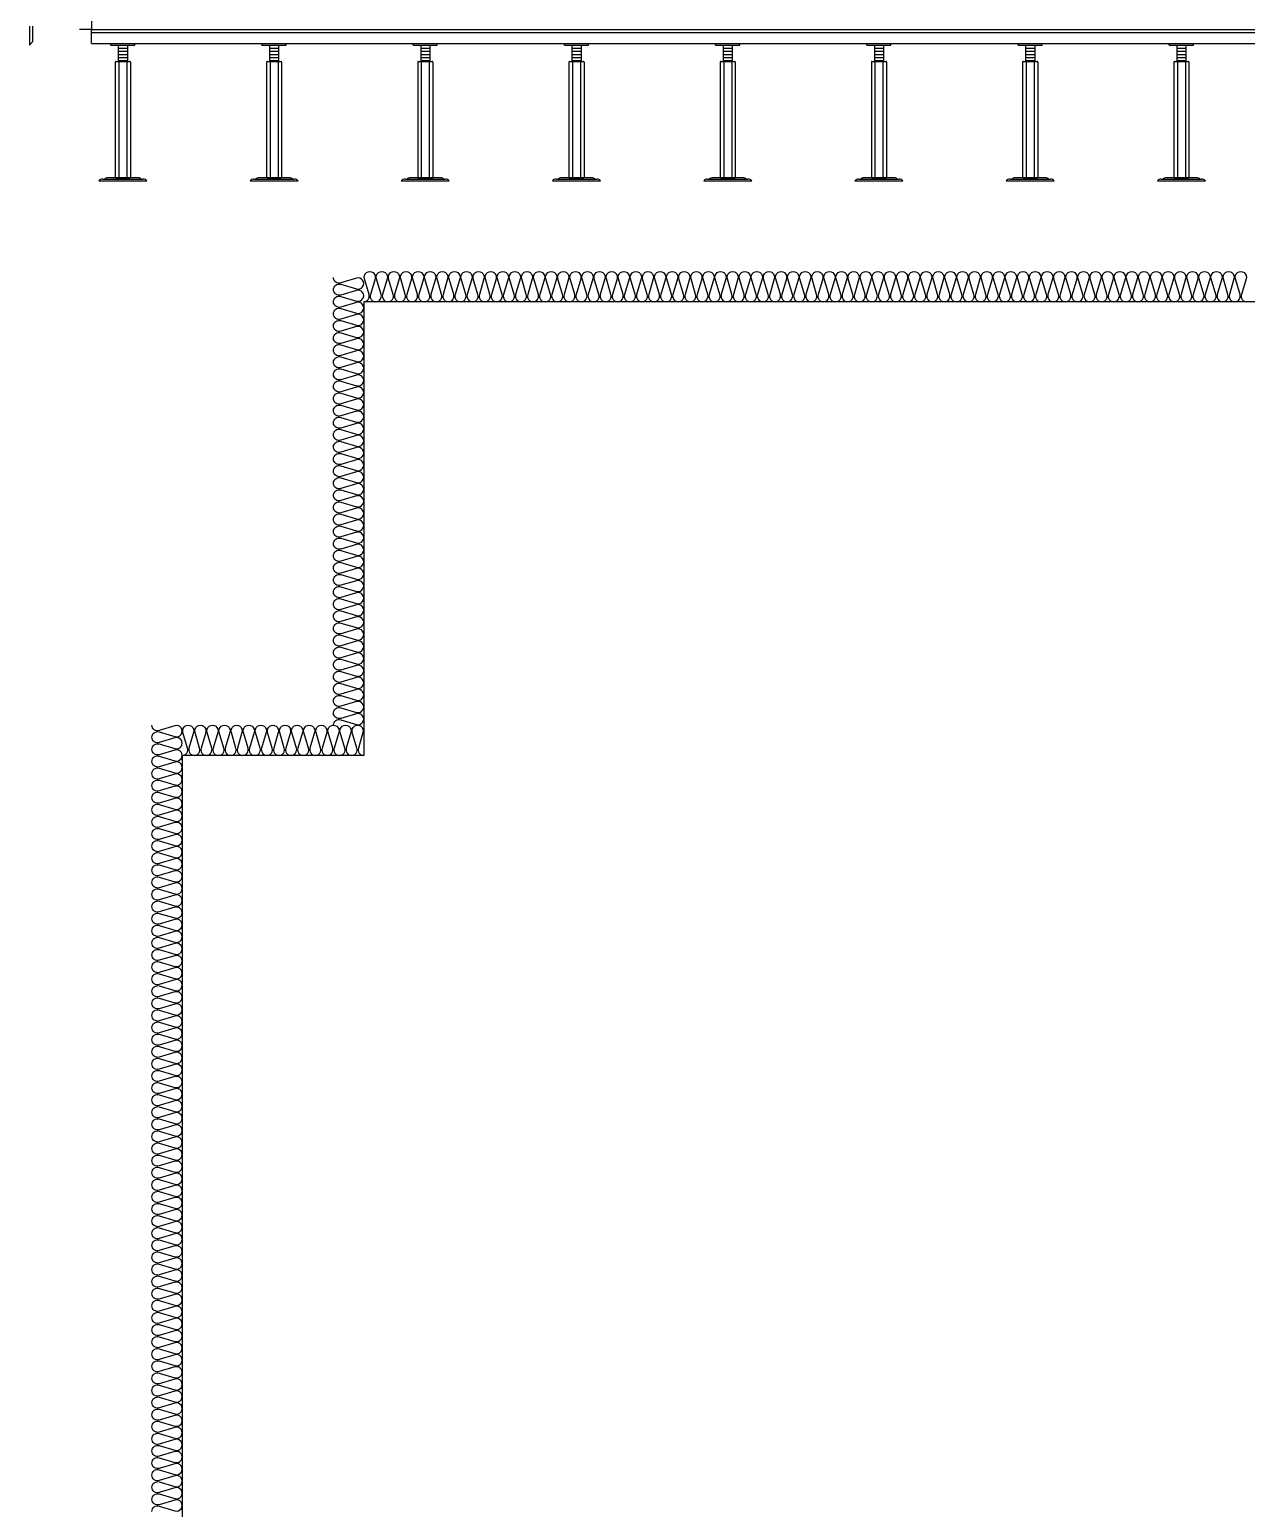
# Model space of a CAD drawing. Header units: millimetres. Extents: x 19868 to 801382, y -4805 to 85279.
# Drawn here: x 510836 to 512848, y 39834 to 42279 of the extents above; entities that cross this region are included whole.
import ezdxf

# ---------------------------------------------------------------- set-up
doc = ezdxf.new("R2010")
doc.units = ezdxf.units.MM
doc.header["$LTSCALE"] = 250
for name, color, linetype in [('A-ELE-4', 4, 'Continuous'), ('A-ELE-8', 8, 'Continuous'), ('A-WALL-D', 7, 'Continuous'), ('GAGAM-DT', 7, 'Continuous'), ('GES', 7, 'Continuous'), ('ISL', 251, 'Continuous'), ('악세스 350', 7, 'Continuous')]:
    doc.layers.add(name, color=color, linetype=linetype)

# ---------------------------------------------------------------- blocks, each defined once
blk = doc.blocks.new('*U124')
at = {"layer": 'A-WALL-D'}
for p, q in [((3316587.6, 477651.4), (3316587.6, 472011.4)), ((3316587.6, 472011.4), (3316567.6, 472011.4))]:
    blk.add_line(p, q, dxfattribs=at)
at = {"layer": 'GAGAM-DT', "color": 8}
for p, q in [((3316485.3, 472017.2), (3316485.3, 471985.8)), ((3316490.3, 472017.2), (3316490.3, 471991.3)), ((3316490.3, 471991.3), (3316485.3, 471985.8))]:
    blk.add_line(p, q, dxfattribs=at)
blk = doc.blocks.new('*U146')
at = {"layer": 'A-ELE-4'}
blk.add_line((-11, 0), (2839, 0), dxfattribs=at)
at = {"layer": 'A-ELE-8'}
for p, q in [((-11, -23), (-11, 0)), ((-11, -5), (2839, -5)), ((-11, -23), (2839, -23))]:
    blk.add_line(p, q, dxfattribs=at)
blk = doc.blocks.new('*U145')
at = {"layer": 'GES', "color": 8}
for p, q in [((78, 224.5, 0), (78, 227, 0)), ((78, 227, 0), (117.9, 227, 0)), ((78, 224.5, 0), (117.9, 224.5, 0)), ((90.4, 224.5, 0), (90.4, 214.7, 0)), ((90.4, 221.1, 0), (90.4, 197.2, 0)), ((105.5, 224.5, 0), (105.5, 214.7, 0)), ((105.5, 221.1, 0), (105.5, 197.2, 0)), ((117.9, 224.5, 0), (117.9, 227, 0)), ((328, 224.5, 0), (328, 227, 0)), ((328, 227, 0), (367.9, 227, 0)), ((328, 224.5, 0), (367.9, 224.5, 0)), ((340.4, 224.5, 0), (340.4, 214.7, 0)), ((340.4, 221.1, 0), (340.4, 197.2, 0)), ((355.5, 224.5, 0), (355.5, 214.7, 0)), ((355.5, 221.1, 0), (355.5, 197.2, 0)), ((367.9, 224.5, 0), (367.9, 227, 0)), ((578, 224.5, 0), (578, 227, 0)), ((578, 227, 0), (617.9, 227, 0)), ((578, 224.5, 0), (617.9, 224.5, 0)), ((590.4, 224.5, 0), (590.4, 214.7, 0)), ((590.4, 221.1, 0), (590.4, 197.2, 0)), ((605.5, 224.5, 0), (605.5, 214.7, 0)), ((605.5, 221.1, 0), (605.5, 197.2, 0)), ((617.9, 224.5, 0), (617.9, 227, 0)), ((828, 224.5, 0), (828, 227, 0)), ((828, 227, 0), (867.9, 227, 0)), ((828, 224.5, 0), (867.9, 224.5, 0)), ((840.4, 224.5, 0), (840.4, 214.7, 0)), ((840.4, 221.1, 0), (840.4, 197.2, 0)), ((855.5, 224.5, 0), (855.5, 214.7, 0)), ((855.5, 221.1, 0), (855.5, 197.2, 0)), ((867.9, 224.5, 0), (867.9, 227, 0)), ((1078, 224.5, 0), (1078, 227, 0)), ((1078, 227, 0), (1117.9, 227, 0)), ((1078, 224.5, 0), (1117.9, 224.5, 0)), ((1090.4, 224.5, 0), (1090.4, 214.7, 0)), ((1090.4, 221.1, 0), (1090.4, 197.2, 0)), ((1105.5, 224.5, 0), (1105.5, 214.7, 0)), ((1105.5, 221.1, 0), (1105.5, 197.2, 0)), ((1117.9, 224.5, 0), (1117.9, 227, 0)), ((1328, 224.5, 0), (1328, 227, 0)), ((1328, 227, 0), (1367.9, 227, 0)), ((1328, 224.5, 0), (1367.9, 224.5, 0)), ((1340.4, 224.5, 0), (1340.4, 214.7, 0)), ((1340.4, 221.1, 0), (1340.4, 197.2, 0)), ((1355.5, 224.5, 0), (1355.5, 214.7, 0)), ((1355.5, 221.1, 0), (1355.5, 197.2, 0)), ((1367.9, 224.5, 0), (1367.9, 227, 0)), ((1578, 224.5, 0), (1578, 227, 0)), ((1578, 227, 0), (1617.9, 227, 0)), ((1578, 224.5, 0), (1617.9, 224.5, 0)), ((1590.4, 224.5, 0), (1590.4, 214.7, 0)), ((1590.4, 221.1, 0), (1590.4, 197.2, 0)), ((1605.5, 224.5, 0), (1605.5, 214.7, 0)), ((1605.5, 221.1, 0), (1605.5, 197.2, 0)), ((1617.9, 224.5, 0), (1617.9, 227, 0)), ((1828, 224.5, 0), (1828, 227, 0)), ((1828, 227, 0), (1867.9, 227, 0)), ((1828, 224.5, 0), (1867.9, 224.5, 0)), ((1840.4, 224.5, 0), (1840.4, 214.7, 0)), ((1840.4, 221.1, 0), (1840.4, 197.2, 0)), ((1855.5, 224.5, 0), (1855.5, 214.7, 0)), ((1855.5, 221.1, 0), (1855.5, 197.2, 0)), ((1867.9, 224.5, 0), (1867.9, 227, 0)), ((85.5, 196.4, 0), (85.5, 5.6, 0)), ((86.4, 197.2, 0), (90.5, 197.2, 0)), ((90.4, 219.1, 0), (105.5, 219.1, 0)), ((90.4, 219.1, 0), (105.5, 219.1, 0)), ((90.4, 214.1, 0), (105.5, 214.1, 0)), ((90.4, 214.1, 0), (105.5, 214.1, 0)), ((90.4, 209.1, 0), (105.5, 209.1, 0)), ((90.4, 209.1, 0), (105.5, 209.1, 0)), ((90.4, 204.1, 0), (105.5, 204.1, 0)), ((90.4, 204.1, 0), (105.5, 204.1, 0)), ((90.4, 199.1, 0), (105.5, 199.1, 0)), ((90.4, 199.1, 0), (105.5, 199.1, 0)), ((90.5, 197.2, 0), (105.5, 197.2, 0)), ((91.4, 196.4, 0), (91.4, 5.6, 0)), ((92.2, 197.2, 0), (103.9, 197.2, 0)), ((104.7, 196.4, 0), (104.7, 5.6, 0)), ((105.5, 197.2, 0), (109.7, 197.2, 0)), ((110.5, 196.4, 0), (110.5, 5.6, 0)), ((335.5, 196.4, 0), (335.5, 5.6, 0)), ((336.4, 197.2, 0), (340.5, 197.2, 0)), ((340.4, 219.1, 0), (355.5, 219.1, 0)), ((340.4, 219.1, 0), (355.5, 219.1, 0)), ((340.4, 214.1, 0), (355.5, 214.1, 0)), ((340.4, 214.1, 0), (355.5, 214.1, 0)), ((340.4, 209.1, 0), (355.5, 209.1, 0)), ((340.4, 209.1, 0), (355.5, 209.1, 0)), ((340.4, 204.1, 0), (355.5, 204.1, 0)), ((340.4, 204.1, 0), (355.5, 204.1, 0)), ((340.4, 199.1, 0), (355.5, 199.1, 0)), ((340.4, 199.1, 0), (355.5, 199.1, 0)), ((340.5, 197.2, 0), (355.5, 197.2, 0)), ((341.4, 196.4, 0), (341.4, 5.6, 0)), ((342.2, 197.2, 0), (353.9, 197.2, 0)), ((354.7, 196.4, 0), (354.7, 5.6, 0)), ((355.5, 197.2, 0), (359.7, 197.2, 0)), ((360.5, 196.4, 0), (360.5, 5.6, 0)), ((585.5, 196.4, 0), (585.5, 5.6, 0)), ((586.4, 197.2, 0), (590.5, 197.2, 0)), ((590.4, 219.1, 0), (605.5, 219.1, 0)), ((590.4, 219.1, 0), (605.5, 219.1, 0)), ((590.4, 214.1, 0), (605.5, 214.1, 0)), ((590.4, 214.1, 0), (605.5, 214.1, 0)), ((590.4, 209.1, 0), (605.5, 209.1, 0)), ((590.4, 209.1, 0), (605.5, 209.1, 0)), ((590.4, 204.1, 0), (605.5, 204.1, 0)), ((590.4, 204.1, 0), (605.5, 204.1, 0)), ((590.4, 199.1, 0), (605.5, 199.1, 0)), ((590.4, 199.1, 0), (605.5, 199.1, 0)), ((590.5, 197.2, 0), (605.5, 197.2, 0)), ((591.4, 196.4, 0), (591.4, 5.6, 0)), ((592.2, 197.2, 0), (603.9, 197.2, 0)), ((604.7, 196.4, 0), (604.7, 5.6, 0)), ((605.5, 197.2, 0), (609.7, 197.2, 0)), ((610.5, 196.4, 0), (610.5, 5.6, 0)), ((835.5, 196.4, 0), (835.5, 5.6, 0)), ((836.4, 197.2, 0), (840.5, 197.2, 0)), ((840.4, 219.1, 0), (855.5, 219.1, 0)), ((840.4, 219.1, 0), (855.5, 219.1, 0)), ((840.4, 214.1, 0), (855.5, 214.1, 0)), ((840.4, 214.1, 0), (855.5, 214.1, 0)), ((840.4, 209.1, 0), (855.5, 209.1, 0)), ((840.4, 209.1, 0), (855.5, 209.1, 0)), ((840.4, 204.1, 0), (855.5, 204.1, 0)), ((840.4, 204.1, 0), (855.5, 204.1, 0)), ((840.4, 199.1, 0), (855.5, 199.1, 0)), ((840.4, 199.1, 0), (855.5, 199.1, 0)), ((840.5, 197.2, 0), (855.5, 197.2, 0)), ((841.4, 196.4, 0), (841.4, 5.6, 0)), ((842.2, 197.2, 0), (853.9, 197.2, 0)), ((854.7, 196.4, 0), (854.7, 5.6, 0)), ((855.5, 197.2, 0), (859.7, 197.2, 0)), ((860.5, 196.4, 0), (860.5, 5.6, 0)), ((1085.5, 196.4, 0), (1085.5, 5.6, 0)), ((1086.4, 197.2, 0), (1090.5, 197.2, 0)), ((1090.4, 219.1, 0), (1105.5, 219.1, 0)), ((1090.4, 219.1, 0), (1105.5, 219.1, 0)), ((1090.4, 214.1, 0), (1105.5, 214.1, 0)), ((1090.4, 214.1, 0), (1105.5, 214.1, 0)), ((1090.4, 209.1, 0), (1105.5, 209.1, 0)), ((1090.4, 209.1, 0), (1105.5, 209.1, 0)), ((1090.4, 204.1, 0), (1105.5, 204.1, 0)), ((1090.4, 204.1, 0), (1105.5, 204.1, 0)), ((1090.4, 199.1, 0), (1105.5, 199.1, 0)), ((1090.4, 199.1, 0), (1105.5, 199.1, 0)), ((1090.5, 197.2, 0), (1105.5, 197.2, 0)), ((1091.4, 196.4, 0), (1091.4, 5.6, 0)), ((1092.2, 197.2, 0), (1103.9, 197.2, 0)), ((1104.7, 196.4, 0), (1104.7, 5.6, 0)), ((1105.5, 197.2, 0), (1109.7, 197.2, 0)), ((1110.5, 196.4, 0), (1110.5, 5.6, 0)), ((1335.5, 196.4, 0), (1335.5, 5.6, 0)), ((1336.4, 197.2, 0), (1340.5, 197.2, 0)), ((1340.4, 219.1, 0), (1355.5, 219.1, 0)), ((1340.4, 219.1, 0), (1355.5, 219.1, 0)), ((1340.4, 214.1, 0), (1355.5, 214.1, 0)), ((1340.4, 214.1, 0), (1355.5, 214.1, 0)), ((1340.4, 209.1, 0), (1355.5, 209.1, 0)), ((1340.4, 209.1, 0), (1355.5, 209.1, 0)), ((1340.4, 204.1, 0), (1355.5, 204.1, 0)), ((1340.4, 204.1, 0), (1355.5, 204.1, 0)), ((1340.4, 199.1, 0), (1355.5, 199.1, 0)), ((1340.4, 199.1, 0), (1355.5, 199.1, 0)), ((1340.5, 197.2, 0), (1355.5, 197.2, 0)), ((1341.4, 196.4, 0), (1341.4, 5.6, 0)), ((1342.2, 197.2, 0), (1353.9, 197.2, 0)), ((1354.7, 196.4, 0), (1354.7, 5.6, 0)), ((1355.5, 197.2, 0), (1359.7, 197.2, 0)), ((1360.5, 196.4, 0), (1360.5, 5.6, 0)), ((1585.5, 196.4, 0), (1585.5, 5.6, 0)), ((1586.4, 197.2, 0), (1590.5, 197.2, 0)), ((1590.4, 219.1, 0), (1605.5, 219.1, 0)), ((1590.4, 219.1, 0), (1605.5, 219.1, 0)), ((1590.4, 214.1, 0), (1605.5, 214.1, 0)), ((1590.4, 214.1, 0), (1605.5, 214.1, 0)), ((1590.4, 209.1, 0), (1605.5, 209.1, 0)), ((1590.4, 209.1, 0), (1605.5, 209.1, 0)), ((1590.4, 204.1, 0), (1605.5, 204.1, 0)), ((1590.4, 204.1, 0), (1605.5, 204.1, 0)), ((1590.4, 199.1, 0), (1605.5, 199.1, 0)), ((1590.4, 199.1, 0), (1605.5, 199.1, 0)), ((1590.5, 197.2, 0), (1605.5, 197.2, 0)), ((1591.4, 196.4, 0), (1591.4, 5.6, 0)), ((1592.2, 197.2, 0), (1603.9, 197.2, 0)), ((1604.7, 196.4, 0), (1604.7, 5.6, 0)), ((1605.5, 197.2, 0), (1609.7, 197.2, 0)), ((1610.5, 196.4, 0), (1610.5, 5.6, 0)), ((1835.5, 196.4, 0), (1835.5, 5.6, 0)), ((1836.4, 197.2, 0), (1840.5, 197.2, 0)), ((1840.4, 219.1, 0), (1855.5, 219.1, 0)), ((1840.4, 219.1, 0), (1855.5, 219.1, 0)), ((1840.4, 214.1, 0), (1855.5, 214.1, 0)), ((1840.4, 214.1, 0), (1855.5, 214.1, 0)), ((1840.4, 209.1, 0), (1855.5, 209.1, 0)), ((1840.4, 209.1, 0), (1855.5, 209.1, 0)), ((1840.4, 204.1, 0), (1855.5, 204.1, 0)), ((1840.4, 204.1, 0), (1855.5, 204.1, 0)), ((1840.4, 199.1, 0), (1855.5, 199.1, 0)), ((1840.4, 199.1, 0), (1855.5, 199.1, 0)), ((1840.5, 197.2, 0), (1855.5, 197.2, 0)), ((1841.4, 196.4, 0), (1841.4, 5.6, 0)), ((1842.2, 197.2, 0), (1853.9, 197.2, 0)), ((1854.7, 196.4, 0), (1854.7, 5.6, 0)), ((1855.5, 197.2, 0), (1859.7, 197.2, 0)), ((1860.5, 196.4, 0), (1860.5, 5.6, 0)), ((58.3, 0), (137.7, 0, 0)), ((64.7, 2.9), (131.4, 2.9)), ((73.2, 5.2), (123.3, 5.2)), ((86.4, 4.7, 0), (90.5, 4.7, 0)), ((89.7, 4.7, 0), (89.7, 5.2)), ((90.5, 4.7, 0), (105.5, 4.7, 0)), ((92.2, 4.7, 0), (103.9, 4.7, 0)), ((105.5, 4.7, 0), (109.7, 4.7, 0)), ((106.4, 4.7, 0), (106.4, 5.2)), ((308.3, 0), (387.7, 0, 0)), ((314.7, 2.9), (381.4, 2.9)), ((323.2, 5.2), (373.3, 5.2)), ((336.4, 4.7, 0), (340.5, 4.7, 0)), ((339.7, 4.7, 0), (339.7, 5.2)), ((340.5, 4.7, 0), (355.5, 4.7, 0)), ((342.2, 4.7, 0), (353.9, 4.7, 0)), ((355.5, 4.7, 0), (359.7, 4.7, 0)), ((356.4, 4.7, 0), (356.4, 5.2)), ((558.3, 0), (637.7, 0, 0)), ((564.7, 2.9), (631.4, 2.9)), ((573.2, 5.2), (623.3, 5.2)), ((586.4, 4.7, 0), (590.5, 4.7, 0)), ((589.7, 4.7, 0), (589.7, 5.2)), ((590.5, 4.7, 0), (605.5, 4.7, 0)), ((592.2, 4.7, 0), (603.9, 4.7, 0)), ((605.5, 4.7, 0), (609.7, 4.7, 0)), ((606.4, 4.7, 0), (606.4, 5.2)), ((808.3, 0), (887.7, 0, 0)), ((814.7, 2.9), (881.4, 2.9)), ((823.2, 5.2), (873.3, 5.2)), ((836.4, 4.7, 0), (840.5, 4.7, 0)), ((839.7, 4.7, 0), (839.7, 5.2)), ((840.5, 4.7, 0), (855.5, 4.7, 0)), ((842.2, 4.7, 0), (853.9, 4.7, 0)), ((855.5, 4.7, 0), (859.7, 4.7, 0)), ((856.4, 4.7, 0), (856.4, 5.2)), ((1058.3, 0), (1137.7, 0, 0)), ((1064.7, 2.9), (1131.4, 2.9)), ((1073.2, 5.2), (1123.3, 5.2)), ((1086.4, 4.7, 0), (1090.5, 4.7, 0)), ((1089.7, 4.7, 0), (1089.7, 5.2)), ((1090.5, 4.7, 0), (1105.5, 4.7, 0)), ((1092.2, 4.7, 0), (1103.9, 4.7, 0)), ((1105.5, 4.7, 0), (1109.7, 4.7, 0)), ((1106.4, 4.7, 0), (1106.4, 5.2)), ((1308.3, 0), (1387.7, 0, 0)), ((1314.7, 2.9), (1381.4, 2.9)), ((1323.2, 5.2), (1373.3, 5.2)), ((1336.4, 4.7, 0), (1340.5, 4.7, 0)), ((1339.7, 4.7, 0), (1339.7, 5.2)), ((1340.5, 4.7, 0), (1355.5, 4.7, 0)), ((1342.2, 4.7, 0), (1353.9, 4.7, 0)), ((1355.5, 4.7, 0), (1359.7, 4.7, 0)), ((1356.4, 4.7, 0), (1356.4, 5.2)), ((1558.3, 0), (1637.7, 0, 0)), ((1564.7, 2.9), (1631.4, 2.9)), ((1573.2, 5.2), (1623.3, 5.2)), ((1586.4, 4.7, 0), (1590.5, 4.7, 0)), ((1589.7, 4.7, 0), (1589.7, 5.2)), ((1590.5, 4.7, 0), (1605.5, 4.7, 0)), ((1592.2, 4.7, 0), (1603.9, 4.7, 0)), ((1605.5, 4.7, 0), (1609.7, 4.7, 0)), ((1606.4, 4.7, 0), (1606.4, 5.2)), ((1808.3, 0), (1887.7, 0, 0)), ((1814.7, 2.9), (1881.4, 2.9)), ((1823.2, 5.2), (1873.3, 5.2)), ((1836.4, 4.7, 0), (1840.5, 4.7, 0)), ((1839.7, 4.7, 0), (1839.7, 5.2)), ((1840.5, 4.7, 0), (1855.5, 4.7, 0)), ((1842.2, 4.7, 0), (1853.9, 4.7, 0)), ((1855.5, 4.7, 0), (1859.7, 4.7, 0)), ((1856.4, 4.7, 0), (1856.4, 5.2))]:
    blk.add_line(p, q, dxfattribs=at)
for centre, radius, start, end in [((86.4, 196.4, 0), 0.833, 90, 180), ((90.5, 196.4, 0), 0.833, 0, 90), ((92.2, 196.4, 0), 0.833, 90, 180), ((103.9, 196.4, 0), 0.833, 0, 90), ((105.5, 196.4, 0), 0.833, 90, 180), ((109.7, 196.4, 0), 0.833, 0, 90), ((336.4, 196.4, 0), 0.833, 90, 180), ((340.5, 196.4, 0), 0.833, 0, 90), ((342.2, 196.4, 0), 0.833, 90, 180), ((353.9, 196.4, 0), 0.833, 0, 90), ((355.5, 196.4, 0), 0.833, 90, 180), ((359.7, 196.4, 0), 0.833, 0, 90), ((586.4, 196.4, 0), 0.833, 90, 180), ((590.5, 196.4, 0), 0.833, 0, 90), ((592.2, 196.4, 0), 0.833, 90, 180), ((603.9, 196.4, 0), 0.833, 0, 90), ((605.5, 196.4, 0), 0.833, 90, 180), ((609.7, 196.4, 0), 0.833, 0, 90), ((836.4, 196.4, 0), 0.833, 90, 180), ((840.5, 196.4, 0), 0.833, 0, 90), ((842.2, 196.4, 0), 0.833, 90, 180), ((853.9, 196.4, 0), 0.833, 0, 90), ((855.5, 196.4, 0), 0.833, 90, 180), ((859.7, 196.4, 0), 0.833, 0, 90), ((1086.4, 196.4, 0), 0.833, 90, 180), ((1090.5, 196.4, 0), 0.833, 0, 90), ((1092.2, 196.4, 0), 0.833, 90, 180), ((1103.9, 196.4, 0), 0.833, 0, 90), ((1105.5, 196.4, 0), 0.833, 90, 180), ((1109.7, 196.4, 0), 0.833, 0, 90), ((1336.4, 196.4, 0), 0.833, 90, 180), ((1340.5, 196.4, 0), 0.833, 0, 90), ((1342.2, 196.4, 0), 0.833, 90, 180), ((1353.9, 196.4, 0), 0.833, 0, 90), ((1355.5, 196.4, 0), 0.833, 90, 180), ((1359.7, 196.4, 0), 0.833, 0, 90), ((1586.4, 196.4, 0), 0.833, 90, 180), ((1590.5, 196.4, 0), 0.833, 0, 90), ((1592.2, 196.4, 0), 0.833, 90, 180), ((1603.9, 196.4, 0), 0.833, 0, 90), ((1605.5, 196.4, 0), 0.833, 90, 180), ((1609.7, 196.4, 0), 0.833, 0, 90), ((1836.4, 196.4, 0), 0.833, 90, 180), ((1840.5, 196.4, 0), 0.833, 0, 90), ((1842.2, 196.4, 0), 0.833, 90, 180), ((1853.9, 196.4, 0), 0.833, 0, 90), ((1855.5, 196.4, 0), 0.833, 90, 180), ((1859.7, 196.4, 0), 0.833, 0, 90), ((64.7, -5.4), 8.33, 90, 139.756), ((73.2, -3.2), 8.33, 90, 132.9054), ((86.4, 5.6, 0), 0.833, 180, 270), ((90.5, 5.6, 0), 0.833, 270, 0), ((92.2, 5.6, 0), 0.833, 180, 270), ((103.9, 5.6, 0), 0.833, 270, 0), ((105.5, 5.6, 0), 0.833, 180, 270), ((109.7, 5.6, 0), 0.833, 270, 0), ((123.3, -3.2), 8.33, 47.0946, 90), ((131.4, -5.4), 8.33, 40.244, 90), ((314.7, -5.4), 8.33, 90, 139.756), ((323.2, -3.2), 8.33, 90, 132.9054), ((336.4, 5.6, 0), 0.833, 180, 270), ((340.5, 5.6, 0), 0.833, 270, 0), ((342.2, 5.6, 0), 0.833, 180, 270), ((353.9, 5.6, 0), 0.833, 270, 0), ((355.5, 5.6, 0), 0.833, 180, 270), ((359.7, 5.6, 0), 0.833, 270, 0), ((373.3, -3.2), 8.33, 47.0946, 90), ((381.4, -5.4), 8.33, 40.244, 90), ((564.7, -5.4), 8.33, 90, 139.756), ((573.2, -3.2), 8.33, 90, 132.9054), ((586.4, 5.6, 0), 0.833, 180, 270), ((590.5, 5.6, 0), 0.833, 270, 0), ((592.2, 5.6, 0), 0.833, 180, 270), ((603.9, 5.6, 0), 0.833, 270, 0), ((605.5, 5.6, 0), 0.833, 180, 270), ((609.7, 5.6, 0), 0.833, 270, 0), ((623.3, -3.2), 8.33, 47.0946, 90), ((631.4, -5.4), 8.33, 40.244, 90), ((814.7, -5.4), 8.33, 90, 139.756), ((823.2, -3.2), 8.33, 90, 132.9054), ((836.4, 5.6, 0), 0.833, 180, 270), ((840.5, 5.6, 0), 0.833, 270, 0), ((842.2, 5.6, 0), 0.833, 180, 270), ((853.9, 5.6, 0), 0.833, 270, 0), ((855.5, 5.6, 0), 0.833, 180, 270), ((859.7, 5.6, 0), 0.833, 270, 0), ((873.3, -3.2), 8.33, 47.0946, 90), ((881.4, -5.4), 8.33, 40.244, 90), ((1064.7, -5.4), 8.33, 90, 139.756), ((1073.2, -3.2), 8.33, 90, 132.9054), ((1086.4, 5.6, 0), 0.833, 180, 270), ((1090.5, 5.6, 0), 0.833, 270, 0), ((1092.2, 5.6, 0), 0.833, 180, 270), ((1103.9, 5.6, 0), 0.833, 270, 0), ((1105.5, 5.6, 0), 0.833, 180, 270), ((1109.7, 5.6, 0), 0.833, 270, 0), ((1123.3, -3.2), 8.33, 47.0946, 90), ((1131.4, -5.4), 8.33, 40.244, 90), ((1314.7, -5.4), 8.33, 90, 139.756), ((1323.2, -3.2), 8.33, 90, 132.9054), ((1336.4, 5.6, 0), 0.833, 180, 270), ((1340.5, 5.6, 0), 0.833, 270, 0), ((1342.2, 5.6, 0), 0.833, 180, 270), ((1353.9, 5.6, 0), 0.833, 270, 0), ((1355.5, 5.6, 0), 0.833, 180, 270), ((1359.7, 5.6, 0), 0.833, 270, 0), ((1373.3, -3.2), 8.33, 47.0946, 90), ((1381.4, -5.4), 8.33, 40.244, 90), ((1564.7, -5.4), 8.33, 90, 139.756), ((1573.2, -3.2), 8.33, 90, 132.9054), ((1586.4, 5.6, 0), 0.833, 180, 270), ((1590.5, 5.6, 0), 0.833, 270, 0), ((1592.2, 5.6, 0), 0.833, 180, 270), ((1603.9, 5.6, 0), 0.833, 270, 0), ((1605.5, 5.6, 0), 0.833, 180, 270), ((1609.7, 5.6, 0), 0.833, 270, 0), ((1623.3, -3.2), 8.33, 47.0946, 90), ((1631.4, -5.4), 8.33, 40.244, 90), ((1814.7, -5.4), 8.33, 90, 139.756), ((1823.2, -3.2), 8.33, 90, 132.9054), ((1836.4, 5.6, 0), 0.833, 180, 270), ((1840.5, 5.6, 0), 0.833, 270, 0), ((1842.2, 5.6, 0), 0.833, 180, 270), ((1853.9, 5.6, 0), 0.833, 270, 0), ((1855.5, 5.6, 0), 0.833, 180, 270), ((1859.7, 5.6, 0), 0.833, 270, 0), ((1873.3, -3.2), 8.33, 47.0946, 90), ((1881.4, -5.4), 8.33, 40.244, 90)]:
    blk.add_arc(centre, radius, start, end, dxfattribs=at)

msp = doc.modelspace()

# ---------------------------------------------------------------- linework, layer by layer
at = {"layer": 'ISL'}
msp.add_lwpolyline([(538188.2, 41428.9), (537688.2, 41428.9), (537688.2, 41978.9), (535188.2, 41978.9), (535188.2, 41228.9), (534488.2, 41228.9), (534488.2, 41978.9), (528888.2, 41978.9), (528888.2, 41328.9), (528488.2, 41328.9), (528488.2, 42228.9), (528588.2, 42228.9), (528588.2, 42878.9), (522838.2, 42878.9), (522838.2, 42078.9), (523338.2, 42078.9), (523338.2, 41078.9), (522538.2, 41078.9), (522538.2, 41828.9), (511388.2, 41828.9), (511388.2, 41078.9), (511088.2, 41078.9), (511088.2, 34028.9), (511038.2, 34028.9)], dxfattribs=at)
for points in [[(511338.2, 41128.9, -0.509267), (511350.3, 41137.8), (511376.1, 41130.1, 1.372593), (511376.1, 41147.8), (511350.3, 41140.1, -0.509267), (511338.2, 41148.9, -0.509267), (511350.3, 41157.8), (511376.1, 41150.1, 1.372593), (511376.1, 41167.8), (511350.3, 41160.1, -0.509267), (511338.2, 41168.9, -0.509267), (511350.3, 41177.8), (511376.1, 41170.1, 1.372593), (511376.1, 41187.8), (511350.3, 41180.1, -0.509267), (511338.2, 41188.9, -0.509267), (511350.3, 41197.8), (511376.1, 41190.1, 1.372593), (511376.1, 41207.8), (511350.3, 41200.1, -0.509267), (511338.2, 41208.9, -0.509267), (511350.3, 41217.8), (511376.1, 41210.1, 1.372593), (511376.1, 41227.8), (511350.3, 41220.1, -0.509267), (511338.2, 41228.9, -0.509267), (511350.3, 41237.8), (511376.1, 41230.1, 1.372593), (511376.1, 41247.8), (511350.3, 41240.1, -0.509267), (511338.2, 41248.9, -0.509267), (511350.3, 41257.8), (511376.1, 41250.1, 1.372593), (511376.1, 41267.8), (511350.3, 41260.1, -0.509267), (511338.2, 41268.9, -0.509267), (511350.3, 41277.8), (511376.1, 41270.1, 1.372593), (511376.1, 41287.8), (511350.3, 41280.1, -0.509267), (511338.2, 41288.9, -0.509267), (511350.3, 41297.8), (511376.1, 41290.1, 1.372593), (511376.1, 41307.8), (511350.3, 41300.1, -0.509267), (511338.2, 41308.9, -0.509267), (511350.3, 41317.8), (511376.1, 41310.1, 1.372593), (511376.1, 41327.8), (511350.3, 41320.1, -0.509267), (511338.2, 41328.9, -0.509267), (511350.3, 41337.8), (511376.1, 41330.1, 1.372593), (511376.1, 41347.8), (511350.3, 41340.1, -0.509267), (511338.2, 41348.9, -0.509267), (511350.3, 41357.8), (511376.1, 41350.1, 1.372593), (511376.1, 41367.8), (511350.3, 41360.1, -0.509267), (511338.2, 41368.9, -0.509267), (511350.3, 41377.8), (511376.1, 41370.1, 1.372593), (511376.1, 41387.8), (511350.3, 41380.1, -0.509267), (511338.2, 41388.9, -0.509267), (511350.3, 41397.8), (511376.1, 41390.1, 1.372593), (511376.1, 41407.8), (511350.3, 41400.1, -0.509267), (511338.2, 41408.9, -0.509267), (511350.3, 41417.8), (511376.1, 41410.1, 1.372593), (511376.1, 41427.8), (511350.3, 41420.1, -0.509267), (511338.2, 41428.9, -0.509267), (511350.3, 41437.8), (511376.1, 41430.1, 1.372593), (511376.1, 41447.8), (511350.3, 41440.1, -0.509267), (511338.2, 41448.9, -0.509267), (511350.3, 41457.8), (511376.1, 41450.1, 1.372593), (511376.1, 41467.8), (511350.3, 41460.1, -0.509267), (511338.2, 41468.9, -0.509267), (511350.3, 41477.8), (511376.1, 41470.1, 1.372593), (511376.1, 41487.8), (511350.3, 41480.1, -0.509267), (511338.2, 41488.9, -0.509267), (511350.3, 41497.8), (511376.1, 41490.1, 1.372593), (511376.1, 41507.8), (511350.3, 41500.1, -0.509267), (511338.2, 41508.9, -0.509267), (511350.3, 41517.8), (511376.1, 41510.1, 1.372593), (511376.1, 41527.8), (511350.3, 41520.1, -0.509267), (511338.2, 41528.9, -0.509267), (511350.3, 41537.8), (511376.1, 41530.1, 1.372593), (511376.1, 41547.8), (511350.3, 41540.1, -0.509267), (511338.2, 41548.9, -0.509267), (511350.3, 41557.8), (511376.1, 41550.1, 1.372593), (511376.1, 41567.8), (511350.3, 41560.1, -0.509267), (511338.2, 41568.9, -0.509267), (511350.3, 41577.8), (511376.1, 41570.1, 1.372593), (511376.1, 41587.8), (511350.3, 41580.1, -0.509267), (511338.2, 41588.9, -0.509267), (511350.3, 41597.8), (511376.1, 41590.1, 1.372593), (511376.1, 41607.8), (511350.3, 41600.1, -0.509267), (511338.2, 41608.9, -0.509267), (511350.3, 41617.8), (511376.1, 41610.1, 1.372593), (511376.1, 41627.8), (511350.3, 41620.1, -0.509267), (511338.2, 41628.9, -0.509267), (511350.3, 41637.8), (511376.1, 41630.1, 1.372593), (511376.1, 41647.8), (511350.3, 41640.1, -0.509267), (511338.2, 41648.9, -0.509267), (511350.3, 41657.8), (511376.1, 41650.1, 1.372593), (511376.1, 41667.8), (511350.3, 41660.1, -0.509267), (511338.2, 41668.9, -0.509267), (511350.3, 41677.8), (511376.1, 41670.1, 1.372593), (511376.1, 41687.8), (511350.3, 41680.1, -0.509267), (511338.2, 41688.9, -0.509267), (511350.3, 41697.8), (511376.1, 41690.1, 1.372593), (511376.1, 41707.8), (511350.3, 41700.1, -0.509267), (511338.2, 41708.9, -0.509267), (511350.3, 41717.8), (511376.1, 41710.1, 1.372593), (511376.1, 41727.8), (511350.3, 41720.1, -0.509267), (511338.2, 41728.9, -0.509267), (511350.3, 41737.8), (511376.1, 41730.1, 1.372593), (511376.1, 41747.8), (511350.3, 41740.1, -0.509267), (511338.2, 41748.9, -0.509267), (511350.3, 41757.8), (511376.1, 41750.1, 1.372593), (511376.1, 41767.8), (511350.3, 41760.1, -0.509267), (511338.2, 41768.9, -0.509267), (511350.3, 41777.8), (511376.1, 41770.1, 1.372593), (511376.1, 41787.8), (511350.3, 41780.1, -0.509267), (511338.2, 41788.9, -0.509267), (511350.3, 41797.8), (511376.1, 41790.1, 1.372593), (511376.1, 41807.8), (511350.3, 41800.1, -0.509267), (511338.2, 41808.9, -0.509267), (511350.3, 41817.8), (511376.1, 41810.1, 1.372593), (511376.1, 41827.8), (511350.3, 41820.1, -0.509267), (511338.2, 41828.9, -0.509267), (511350.3, 41837.8), (511376.1, 41830.1, 1.372593), (511376.1, 41847.8), (511350.3, 41840.1, -0.509267), (511338.2, 41848.9, -0.509267), (511350.3, 41857.8), (511376.1, 41850.1, 1.372593), (511376.1, 41867.8), (511350.3, 41860.1, -0.509267), (511338.2, 41868.9)], [(511388.2, 41828.9, 0.509267), (511397, 41841.1), (511389.4, 41866.8, -1.372593), (511407, 41866.8), (511399.4, 41841.1, 0.509267), (511408.2, 41828.9, 0.509267), (511417, 41841.1), (511409.4, 41866.8, -1.372593), (511427, 41866.8), (511419.4, 41841.1, 0.509267), (511428.2, 41828.9, 0.509267), (511437, 41841.1), (511429.4, 41866.8, -1.372593), (511447, 41866.8), (511439.4, 41841.1, 0.509267), (511448.2, 41828.9, 0.509267), (511457, 41841.1), (511449.4, 41866.8, -1.372593), (511467, 41866.8), (511459.4, 41841.1, 0.509267), (511468.2, 41828.9, 0.509267), (511477, 41841.1), (511469.4, 41866.8, -1.372593), (511487, 41866.8), (511479.4, 41841.1, 0.509267), (511488.2, 41828.9, 0.509267), (511497, 41841.1), (511489.4, 41866.8, -1.372593), (511507, 41866.8), (511499.4, 41841.1, 0.509267), (511508.2, 41828.9, 0.509267), (511517, 41841.1), (511509.4, 41866.8, -1.372593), (511527, 41866.8), (511519.4, 41841.1, 0.509267), (511528.2, 41828.9, 0.509267), (511537, 41841.1), (511529.4, 41866.8, -1.372593), (511547, 41866.8), (511539.4, 41841.1, 0.509267), (511548.2, 41828.9, 0.509267), (511557, 41841.1), (511549.4, 41866.8, -1.372593), (511567, 41866.8), (511559.4, 41841.1, 0.509267), (511568.2, 41828.9, 0.509267), (511577, 41841.1), (511569.4, 41866.8, -1.372593), (511587, 41866.8), (511579.4, 41841.1, 0.509267), (511588.2, 41828.9, 0.509267), (511597, 41841.1), (511589.4, 41866.8, -1.372593), (511607, 41866.8), (511599.4, 41841.1, 0.509267), (511608.2, 41828.9, 0.509267), (511617, 41841.1), (511609.4, 41866.8, -1.372593), (511627, 41866.8), (511619.4, 41841.1, 0.509267), (511628.2, 41828.9, 0.509267), (511637, 41841.1), (511629.4, 41866.8, -1.372593), (511647, 41866.8), (511639.4, 41841.1, 0.509267), (511648.2, 41828.9, 0.509267), (511657, 41841.1), (511649.4, 41866.8, -1.372593), (511667, 41866.8), (511659.4, 41841.1, 0.509267), (511668.2, 41828.9, 0.509267), (511677, 41841.1), (511669.4, 41866.8, -1.372593), (511687, 41866.8), (511679.4, 41841.1, 0.509267), (511688.2, 41828.9, 0.509267), (511697, 41841.1), (511689.4, 41866.8, -1.372593), (511707, 41866.8), (511699.4, 41841.1, 0.509267), (511708.2, 41828.9, 0.509267), (511717, 41841.1), (511709.4, 41866.8, -1.372593), (511727, 41866.8), (511719.4, 41841.1, 0.509267), (511728.2, 41828.9, 0.509267), (511737, 41841.1), (511729.4, 41866.8, -1.372593), (511747, 41866.8), (511739.4, 41841.1, 0.509267), (511748.2, 41828.9, 0.509267), (511757, 41841.1), (511749.4, 41866.8, -1.372593), (511767, 41866.8), (511759.4, 41841.1, 0.509267), (511768.2, 41828.9, 0.509267), (511777, 41841.1), (511769.4, 41866.8, -1.372593), (511787, 41866.8), (511779.4, 41841.1, 0.509267), (511788.2, 41828.9, 0.509267), (511797, 41841.1), (511789.4, 41866.8, -1.372593), (511807, 41866.8), (511799.4, 41841.1, 0.509267), (511808.2, 41828.9, 0.509267), (511817, 41841.1), (511809.4, 41866.8, -1.372593), (511827, 41866.8), (511819.4, 41841.1, 0.509267), (511828.2, 41828.9, 0.509267), (511837, 41841.1), (511829.4, 41866.8, -1.372593), (511847, 41866.8), (511839.4, 41841.1, 0.509267), (511848.2, 41828.9, 0.509267), (511857, 41841.1), (511849.4, 41866.8, -1.372593), (511867, 41866.8), (511859.4, 41841.1, 0.509267), (511868.2, 41828.9, 0.509267), (511877, 41841.1), (511869.4, 41866.8, -1.372593), (511887, 41866.8), (511879.4, 41841.1, 0.509267), (511888.2, 41828.9, 0.509267), (511897, 41841.1), (511889.4, 41866.8, -1.372593), (511907, 41866.8), (511899.4, 41841.1, 0.509267), (511908.2, 41828.9, 0.509267), (511917, 41841.1), (511909.4, 41866.8, -1.372593), (511927, 41866.8), (511919.4, 41841.1, 0.509267), (511928.2, 41828.9, 0.509267), (511937, 41841.1), (511929.4, 41866.8, -1.372593), (511947, 41866.8), (511939.4, 41841.1, 0.509267), (511948.2, 41828.9, 0.509267), (511957, 41841.1), (511949.4, 41866.8, -1.372593), (511967, 41866.8), (511959.4, 41841.1, 0.509267), (511968.2, 41828.9, 0.509267), (511977, 41841.1), (511969.4, 41866.8, -1.372593), (511987, 41866.8), (511979.4, 41841.1, 0.509267), (511988.2, 41828.9, 0.509267), (511997, 41841.1), (511989.4, 41866.8, -1.372593), (512007, 41866.8), (511999.4, 41841.1, 0.509267), (512008.2, 41828.9, 0.509267), (512017, 41841.1), (512009.4, 41866.8, -1.372593), (512027, 41866.8), (512019.4, 41841.1, 0.509267), (512028.2, 41828.9, 0.509267), (512037, 41841.1), (512029.4, 41866.8, -1.372593), (512047, 41866.8), (512039.4, 41841.1, 0.509267), (512048.2, 41828.9, 0.509267), (512057, 41841.1), (512049.4, 41866.8, -1.372593), (512067, 41866.8), (512059.4, 41841.1, 0.509267), (512068.2, 41828.9, 0.509267), (512077, 41841.1), (512069.4, 41866.8, -1.372593), (512087, 41866.8), (512079.4, 41841.1, 0.509267), (512088.2, 41828.9, 0.509267), (512097, 41841.1), (512089.4, 41866.8, -1.372593), (512107, 41866.8), (512099.4, 41841.1, 0.509267), (512108.2, 41828.9, 0.509267), (512117, 41841.1), (512109.4, 41866.8, -1.372593), (512127, 41866.8), (512119.4, 41841.1, 0.509267), (512128.2, 41828.9, 0.509267), (512137, 41841.1), (512129.4, 41866.8, -1.372593), (512147, 41866.8), (512139.4, 41841.1, 0.509267), (512148.2, 41828.9, 0.509267), (512157, 41841.1), (512149.4, 41866.8, -1.372593), (512167, 41866.8), (512159.4, 41841.1, 0.509267), (512168.2, 41828.9, 0.509267), (512177, 41841.1), (512169.4, 41866.8, -1.372593), (512187, 41866.8), (512179.4, 41841.1, 0.509267), (512188.2, 41828.9, 0.509267), (512197, 41841.1), (512189.4, 41866.8, -1.372593), (512207, 41866.8), (512199.4, 41841.1, 0.509267), (512208.2, 41828.9, 0.509267), (512217, 41841.1), (512209.4, 41866.8, -1.372593), (512227, 41866.8), (512219.4, 41841.1, 0.509267), (512228.2, 41828.9, 0.509267), (512237, 41841.1), (512229.4, 41866.8, -1.372593), (512247, 41866.8), (512239.4, 41841.1, 0.509267), (512248.2, 41828.9, 0.509267), (512257, 41841.1), (512249.4, 41866.8, -1.372593), (512267, 41866.8), (512259.4, 41841.1, 0.509267), (512268.2, 41828.9, 0.509267), (512277, 41841.1), (512269.4, 41866.8, -1.372593), (512287, 41866.8), (512279.4, 41841.1, 0.509267), (512288.2, 41828.9, 0.509267), (512297, 41841.1), (512289.4, 41866.8, -1.372593), (512307, 41866.8), (512299.4, 41841.1, 0.509267), (512308.2, 41828.9, 0.509267), (512317, 41841.1), (512309.4, 41866.8, -1.372593), (512327, 41866.8), (512319.4, 41841.1, 0.509267), (512328.2, 41828.9, 0.509267), (512337, 41841.1), (512329.4, 41866.8, -1.372593), (512347, 41866.8), (512339.4, 41841.1, 0.509267), (512348.2, 41828.9, 0.509267), (512357, 41841.1), (512349.4, 41866.8, -1.372593), (512367, 41866.8), (512359.4, 41841.1, 0.509267), (512368.2, 41828.9, 0.509267), (512377, 41841.1), (512369.4, 41866.8, -1.372593), (512387, 41866.8), (512379.4, 41841.1, 0.509267), (512388.2, 41828.9, 0.509267), (512397, 41841.1), (512389.4, 41866.8, -1.372593), (512407, 41866.8), (512399.4, 41841.1, 0.509267), (512408.2, 41828.9, 0.509267), (512417, 41841.1), (512409.4, 41866.8, -1.372593), (512427, 41866.8), (512419.4, 41841.1, 0.509267), (512428.2, 41828.9, 0.509267), (512437, 41841.1), (512429.4, 41866.8, -1.372593), (512447, 41866.8), (512439.4, 41841.1, 0.509267), (512448.2, 41828.9, 0.509267), (512457, 41841.1), (512449.4, 41866.8, -1.372593), (512467, 41866.8), (512459.4, 41841.1, 0.509267), (512468.2, 41828.9, 0.509267), (512477, 41841.1), (512469.4, 41866.8, -1.372593), (512487, 41866.8), (512479.4, 41841.1, 0.509267), (512488.2, 41828.9, 0.509267), (512497, 41841.1), (512489.4, 41866.8, -1.372593), (512507, 41866.8), (512499.4, 41841.1, 0.509267), (512508.2, 41828.9, 0.509267), (512517, 41841.1), (512509.4, 41866.8, -1.372593), (512527, 41866.8), (512519.4, 41841.1, 0.509267), (512528.2, 41828.9, 0.509267), (512537, 41841.1), (512529.4, 41866.8, -1.372593), (512547, 41866.8), (512539.4, 41841.1, 0.509267), (512548.2, 41828.9, 0.509267), (512557, 41841.1), (512549.4, 41866.8, -1.372593), (512567, 41866.8), (512559.4, 41841.1, 0.509267), (512568.2, 41828.9, 0.509267), (512577, 41841.1), (512569.4, 41866.8, -1.372593), (512587, 41866.8), (512579.4, 41841.1, 0.509267), (512588.2, 41828.9, 0.509267), (512597, 41841.1), (512589.4, 41866.8, -1.372593), (512607, 41866.8), (512599.4, 41841.1, 0.509267), (512608.2, 41828.9, 0.509267), (512617, 41841.1), (512609.4, 41866.8, -1.372593), (512627, 41866.8), (512619.4, 41841.1, 0.509267), (512628.2, 41828.9, 0.509267), (512637, 41841.1), (512629.4, 41866.8, -1.372593), (512647, 41866.8), (512639.4, 41841.1, 0.509267), (512648.2, 41828.9, 0.509267), (512657, 41841.1), (512649.4, 41866.8, -1.372593), (512667, 41866.8), (512659.4, 41841.1, 0.509267), (512668.2, 41828.9, 0.509267), (512677, 41841.1), (512669.4, 41866.8, -1.372593), (512687, 41866.8), (512679.4, 41841.1, 0.509267), (512688.2, 41828.9, 0.509267), (512697, 41841.1), (512689.4, 41866.8, -1.372593), (512707, 41866.8), (512699.4, 41841.1, 0.509267), (512708.2, 41828.9, 0.509267), (512717, 41841.1), (512709.4, 41866.8, -1.372593), (512727, 41866.8), (512719.4, 41841.1, 0.509267), (512728.2, 41828.9, 0.509267), (512737, 41841.1), (512729.4, 41866.8, -1.372593), (512747, 41866.8), (512739.4, 41841.1, 0.509267), (512748.2, 41828.9, 0.509267), (512757, 41841.1), (512749.4, 41866.8, -1.372593), (512767, 41866.8), (512759.4, 41841.1, 0.509267), (512768.2, 41828.9, 0.509267), (512777, 41841.1), (512769.4, 41866.8, -1.372593), (512787, 41866.8), (512779.4, 41841.1, 0.509267), (512788.2, 41828.9, 0.509267), (512797, 41841.1), (512789.4, 41866.8, -1.372593), (512807, 41866.8), (512799.4, 41841.1, 0.509267), (512808.2, 41828.9, 0.509267), (512817, 41841.1), (512809.4, 41866.8, -1.372593), (512827, 41866.8), (512819.4, 41841.1, 0.509267), (512828.2, 41828.9, 0.509267), (512837, 41841.1), (512829.4, 41866.8, -1.372593), (512847, 41866.8), (512839.4, 41841.1, 0.509267), (512848.2, 41828.9, 0.509267)], [(511038.2, 39828.9, -0.509267), (511050.3, 39837.8), (511076.1, 39830.1, 1.372593), (511076.1, 39847.8), (511050.3, 39840.1, -0.509267), (511038.2, 39848.9, -0.509267), (511050.3, 39857.8), (511076.1, 39850.1, 1.372593), (511076.1, 39867.8), (511050.3, 39860.1, -0.509267), (511038.2, 39868.9, -0.509267), (511050.3, 39877.8), (511076.1, 39870.1, 1.372593), (511076.1, 39887.8), (511050.3, 39880.1, -0.509267), (511038.2, 39888.9, -0.509267), (511050.3, 39897.8), (511076.1, 39890.1, 1.372593), (511076.1, 39907.8), (511050.3, 39900.1, -0.509267), (511038.2, 39908.9, -0.509267), (511050.3, 39917.8), (511076.1, 39910.1, 1.372593), (511076.1, 39927.8), (511050.3, 39920.1, -0.509267), (511038.2, 39928.9, -0.509267), (511050.3, 39937.8), (511076.1, 39930.1, 1.372593), (511076.1, 39947.8), (511050.3, 39940.1, -0.509267), (511038.2, 39948.9, -0.509267), (511050.3, 39957.8), (511076.1, 39950.1, 1.372593), (511076.1, 39967.8), (511050.3, 39960.1, -0.509267), (511038.2, 39968.9, -0.509267), (511050.3, 39977.8), (511076.1, 39970.1, 1.372593), (511076.1, 39987.8), (511050.3, 39980.1, -0.509267), (511038.2, 39988.9, -0.509267), (511050.3, 39997.8), (511076.1, 39990.1, 1.372593), (511076.1, 40007.8), (511050.3, 40000.1, -0.509267), (511038.2, 40008.9, -0.509267), (511050.3, 40017.8), (511076.1, 40010.1, 1.372593), (511076.1, 40027.8), (511050.3, 40020.1, -0.509267), (511038.2, 40028.9, -0.509267), (511050.3, 40037.8), (511076.1, 40030.1, 1.372593), (511076.1, 40047.8), (511050.3, 40040.1, -0.509267), (511038.2, 40048.9, -0.509267), (511050.3, 40057.8), (511076.1, 40050.1, 1.372593), (511076.1, 40067.8), (511050.3, 40060.1, -0.509267), (511038.2, 40068.9, -0.509267), (511050.3, 40077.8), (511076.1, 40070.1, 1.372593), (511076.1, 40087.8), (511050.3, 40080.1, -0.509267), (511038.2, 40088.9, -0.509267), (511050.3, 40097.8), (511076.1, 40090.1, 1.372593), (511076.1, 40107.8), (511050.3, 40100.1, -0.509267), (511038.2, 40108.9, -0.509267), (511050.3, 40117.8), (511076.1, 40110.1, 1.372593), (511076.1, 40127.8), (511050.3, 40120.1, -0.509267), (511038.2, 40128.9, -0.509267), (511050.3, 40137.8), (511076.1, 40130.1, 1.372593), (511076.1, 40147.8), (511050.3, 40140.1, -0.509267), (511038.2, 40148.9, -0.509267), (511050.3, 40157.8), (511076.1, 40150.1, 1.372593), (511076.1, 40167.8), (511050.3, 40160.1, -0.509267), (511038.2, 40168.9, -0.509267), (511050.3, 40177.8), (511076.1, 40170.1, 1.372593), (511076.1, 40187.8), (511050.3, 40180.1, -0.509267), (511038.2, 40188.9, -0.509267), (511050.3, 40197.8), (511076.1, 40190.1, 1.372593), (511076.1, 40207.8), (511050.3, 40200.1, -0.509267), (511038.2, 40208.9, -0.509267), (511050.3, 40217.8), (511076.1, 40210.1, 1.372593), (511076.1, 40227.8), (511050.3, 40220.1, -0.509267), (511038.2, 40228.9, -0.509267), (511050.3, 40237.8), (511076.1, 40230.1, 1.372593), (511076.1, 40247.8), (511050.3, 40240.1, -0.509267), (511038.2, 40248.9, -0.509267), (511050.3, 40257.8), (511076.1, 40250.1, 1.372593), (511076.1, 40267.8), (511050.3, 40260.1, -0.509267), (511038.2, 40268.9, -0.509267), (511050.3, 40277.8), (511076.1, 40270.1, 1.372593), (511076.1, 40287.8), (511050.3, 40280.1, -0.509267), (511038.2, 40288.9, -0.509267), (511050.3, 40297.8), (511076.1, 40290.1, 1.372593), (511076.1, 40307.8), (511050.3, 40300.1, -0.509267), (511038.2, 40308.9, -0.509267), (511050.3, 40317.8), (511076.1, 40310.1, 1.372593), (511076.1, 40327.8), (511050.3, 40320.1, -0.509267), (511038.2, 40328.9, -0.509267), (511050.3, 40337.8), (511076.1, 40330.1, 1.372593), (511076.1, 40347.8), (511050.3, 40340.1, -0.509267), (511038.2, 40348.9, -0.509267), (511050.3, 40357.8), (511076.1, 40350.1, 1.372593), (511076.1, 40367.8), (511050.3, 40360.1, -0.509267), (511038.2, 40368.9, -0.509267), (511050.3, 40377.8), (511076.1, 40370.1, 1.372593), (511076.1, 40387.8), (511050.3, 40380.1, -0.509267), (511038.2, 40388.9, -0.509267), (511050.3, 40397.8), (511076.1, 40390.1, 1.372593), (511076.1, 40407.8), (511050.3, 40400.1, -0.509267), (511038.2, 40408.9, -0.509267), (511050.3, 40417.8), (511076.1, 40410.1, 1.372593), (511076.1, 40427.8), (511050.3, 40420.1, -0.509267), (511038.2, 40428.9, -0.509267), (511050.3, 40437.8), (511076.1, 40430.1, 1.372593), (511076.1, 40447.8), (511050.3, 40440.1, -0.509267), (511038.2, 40448.9, -0.509267), (511050.3, 40457.8), (511076.1, 40450.1, 1.372593), (511076.1, 40467.8), (511050.3, 40460.1, -0.509267), (511038.2, 40468.9, -0.509267), (511050.3, 40477.8), (511076.1, 40470.1, 1.372593), (511076.1, 40487.8), (511050.3, 40480.1, -0.509267), (511038.2, 40488.9, -0.509267), (511050.3, 40497.8), (511076.1, 40490.1, 1.372593), (511076.1, 40507.8), (511050.3, 40500.1, -0.509267), (511038.2, 40508.9, -0.509267), (511050.3, 40517.8), (511076.1, 40510.1, 1.372593), (511076.1, 40527.8), (511050.3, 40520.1, -0.509267), (511038.2, 40528.9, -0.509267), (511050.3, 40537.8), (511076.1, 40530.1, 1.372593), (511076.1, 40547.8), (511050.3, 40540.1, -0.509267), (511038.2, 40548.9, -0.509267), (511050.3, 40557.8), (511076.1, 40550.1, 1.372593), (511076.1, 40567.8), (511050.3, 40560.1, -0.509267), (511038.2, 40568.9, -0.509267), (511050.3, 40577.8), (511076.1, 40570.1, 1.372593), (511076.1, 40587.8), (511050.3, 40580.1, -0.509267), (511038.2, 40588.9, -0.509267), (511050.3, 40597.8), (511076.1, 40590.1, 1.372593), (511076.1, 40607.8), (511050.3, 40600.1, -0.509267), (511038.2, 40608.9, -0.509267), (511050.3, 40617.8), (511076.1, 40610.1, 1.372593), (511076.1, 40627.8), (511050.3, 40620.1, -0.509267), (511038.2, 40628.9, -0.509267), (511050.3, 40637.8), (511076.1, 40630.1, 1.372593), (511076.1, 40647.8), (511050.3, 40640.1, -0.509267), (511038.2, 40648.9, -0.509267), (511050.3, 40657.8), (511076.1, 40650.1, 1.372593), (511076.1, 40667.8), (511050.3, 40660.1, -0.509267), (511038.2, 40668.9, -0.509267), (511050.3, 40677.8), (511076.1, 40670.1, 1.372593), (511076.1, 40687.8), (511050.3, 40680.1, -0.509267), (511038.2, 40688.9, -0.509267), (511050.3, 40697.8), (511076.1, 40690.1, 1.372593), (511076.1, 40707.8), (511050.3, 40700.1, -0.509267), (511038.2, 40708.9, -0.509267), (511050.3, 40717.8), (511076.1, 40710.1, 1.372593), (511076.1, 40727.8), (511050.3, 40720.1, -0.509267), (511038.2, 40728.9, -0.509267), (511050.3, 40737.8), (511076.1, 40730.1, 1.372593), (511076.1, 40747.8), (511050.3, 40740.1, -0.509267), (511038.2, 40748.9, -0.509267), (511050.3, 40757.8), (511076.1, 40750.1, 1.372593), (511076.1, 40767.8), (511050.3, 40760.1, -0.509267), (511038.2, 40768.9, -0.509267), (511050.3, 40777.8), (511076.1, 40770.1, 1.372593), (511076.1, 40787.8), (511050.3, 40780.1, -0.509267), (511038.2, 40788.9, -0.509267), (511050.3, 40797.8), (511076.1, 40790.1, 1.372593), (511076.1, 40807.8), (511050.3, 40800.1, -0.509267), (511038.2, 40808.9, -0.509267), (511050.3, 40817.8), (511076.1, 40810.1, 1.372593), (511076.1, 40827.8), (511050.3, 40820.1, -0.509267), (511038.2, 40828.9, -0.509267), (511050.3, 40837.8), (511076.1, 40830.1, 1.372593), (511076.1, 40847.8), (511050.3, 40840.1, -0.509267), (511038.2, 40848.9, -0.509267), (511050.3, 40857.8), (511076.1, 40850.1, 1.372593), (511076.1, 40867.8), (511050.3, 40860.1, -0.509267), (511038.2, 40868.9, -0.509267), (511050.3, 40877.8), (511076.1, 40870.1, 1.372593), (511076.1, 40887.8), (511050.3, 40880.1, -0.509267), (511038.2, 40888.9, -0.509267), (511050.3, 40897.8), (511076.1, 40890.1, 1.372593), (511076.1, 40907.8), (511050.3, 40900.1, -0.509267), (511038.2, 40908.9, -0.509267), (511050.3, 40917.8), (511076.1, 40910.1, 1.372593), (511076.1, 40927.8), (511050.3, 40920.1, -0.509267), (511038.2, 40928.9, -0.509267), (511050.3, 40937.8), (511076.1, 40930.1, 1.372593), (511076.1, 40947.8), (511050.3, 40940.1, -0.509267), (511038.2, 40948.9, -0.509267), (511050.3, 40957.8), (511076.1, 40950.1, 1.372593), (511076.1, 40967.8), (511050.3, 40960.1, -0.509267), (511038.2, 40968.9, -0.509267), (511050.3, 40977.8), (511076.1, 40970.1, 1.372593), (511076.1, 40987.8), (511050.3, 40980.1, -0.509267), (511038.2, 40988.9, -0.509267), (511050.3, 40997.8), (511076.1, 40990.1, 1.372593), (511076.1, 41007.8), (511050.3, 41000.1, -0.509267), (511038.2, 41008.9, -0.509267), (511050.3, 41017.8), (511076.1, 41010.1, 1.372593), (511076.1, 41027.8), (511050.3, 41020.1, -0.509267), (511038.2, 41028.9, -0.509267), (511050.3, 41037.8), (511076.1, 41030.1, 1.372593), (511076.1, 41047.8), (511050.3, 41040.1, -0.509267), (511038.2, 41048.9, -0.509267), (511050.3, 41057.8), (511076.1, 41050.1, 1.372593), (511076.1, 41067.8), (511050.3, 41060.1, -0.509267), (511038.2, 41068.9, -0.509267), (511050.3, 41077.8), (511076.1, 41070.1, 1.372593), (511076.1, 41087.8), (511050.3, 41080.1, -0.509267), (511038.2, 41088.9, -0.509267), (511050.3, 41097.8), (511076.1, 41090.1, 1.372593), (511076.1, 41107.8), (511050.3, 41100.1, -0.509267), (511038.2, 41108.9, -0.509267), (511050.3, 41117.8), (511076.1, 41110.1, 1.372593), (511076.1, 41127.8), (511050.3, 41120.1, -0.508927), (511038.2, 41128.9)], [(511088.2, 41078.9, 0.509267), (511097, 41091.1), (511089.4, 41116.8, -1.372593), (511107, 41116.8), (511099.4, 41091.1, 0.509267), (511108.2, 41078.9, 0.509267), (511117, 41091.1), (511109.4, 41116.8, -1.372593), (511127, 41116.8), (511119.4, 41091.1, 0.509267), (511128.2, 41078.9, 0.509267), (511137, 41091.1), (511129.4, 41116.8, -1.372593), (511147, 41116.8), (511139.4, 41091.1, 0.509267), (511148.2, 41078.9, 0.509267), (511157, 41091.1), (511149.4, 41116.8, -1.372593), (511167, 41116.8), (511159.4, 41091.1, 0.509267), (511168.2, 41078.9, 0.509267), (511177, 41091.1), (511169.4, 41116.8, -1.372593), (511187, 41116.8), (511179.4, 41091.1, 0.509267), (511188.2, 41078.9, 0.509267), (511197, 41091.1), (511189.4, 41116.8, -1.372593), (511207, 41116.8), (511199.4, 41091.1, 0.509267), (511208.2, 41078.9, 0.509267), (511217, 41091.1), (511209.4, 41116.8, -1.372593), (511227, 41116.8), (511219.4, 41091.1, 0.509267), (511228.2, 41078.9, 0.509267), (511237, 41091.1), (511229.4, 41116.8, -1.372593), (511247, 41116.8), (511239.4, 41091.1, 0.509267), (511248.2, 41078.9, 0.509267), (511257, 41091.1), (511249.4, 41116.8, -1.372593), (511267, 41116.8), (511259.4, 41091.1, 0.509267), (511268.2, 41078.9, 0.509267), (511277, 41091.1), (511269.4, 41116.8, -1.372593), (511287, 41116.8), (511279.4, 41091.1, 0.509267), (511288.2, 41078.9, 0.509267), (511297, 41091.1), (511289.4, 41116.8, -1.372593), (511307, 41116.8), (511299.4, 41091.1, 0.509267), (511308.2, 41078.9, 0.509267), (511317, 41091.1), (511309.4, 41116.8, -1.372593), (511327, 41116.8), (511319.4, 41091.1, 0.509267), (511328.2, 41078.9, 0.509267), (511337, 41091.1), (511329.4, 41116.8, -1.372593), (511347, 41116.8), (511339.4, 41091.1, 0.509267), (511348.2, 41078.9, 0.509267), (511357, 41091.1), (511349.4, 41116.8, -1.372593), (511367, 41116.8), (511359.4, 41091.1, 0.509267), (511368.2, 41078.9, 0.509267), (511377, 41091.1), (511369.4, 41116.8, -1.372593), (511387, 41116.8), (511379.4, 41091.1, 0.509267), (511388.2, 41078.9)]]:
    msp.add_lwpolyline(points, format="xyb", dxfattribs=at)

# ---------------------------------------------------------------- block references
at = {"layer": 'A-WALL-D'}
msp.add_blockref('*U124', (-2805649.4, -429732.5), dxfattribs=at)
at = {"layer": 'GES'}
msp.add_blockref('*U145', (510892, 42028.9), dxfattribs=at)
at = {"layer": '악세스 350'}
msp.add_blockref('*U146', (510949.2, 42278.9), dxfattribs=at)

doc.saveas('drawing.dxf')
